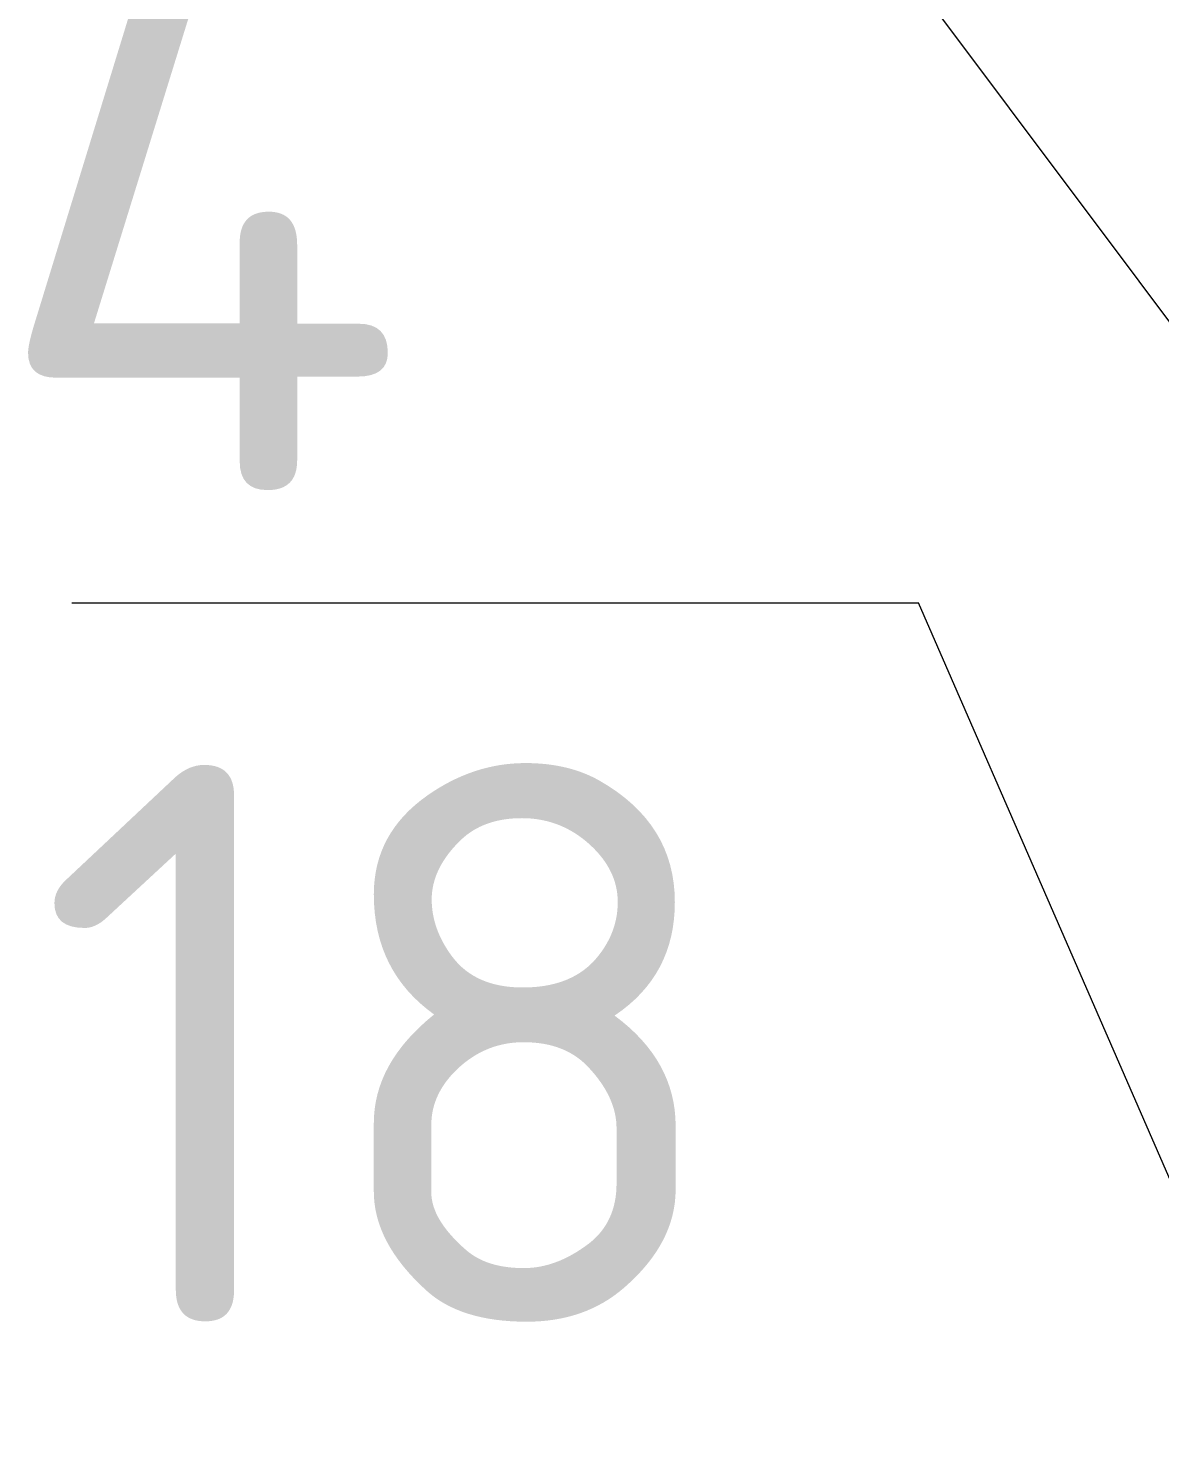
# Model space of a CAD drawing. Header units: millimetres. Extents: x -718 to 68664, y -49984 to -979.
# Drawn here: x 12524 to 13132, y -37069 to -36314 of the extents above; entities that cross this region are included whole.
import ezdxf

# ---------------------------------------------------------------- set-up
doc = ezdxf.new("R2010")
doc.units = ezdxf.units.MM
doc.layers.add('Text', color=7, linetype='Continuous', lineweight=15)
doc.styles.add('ISOCPEUR', font='isocpeur.ttf', dxfattribs={"width": 0.65})

msp = doc.modelspace()

# ---------------------------------------------------------------- linework, layer by layer
at = {"layer": 'Text'}
for points in [[(13398.6, -36820.43), (12912.48, -36171.62)], [(12547.36, -36622.82), (13002.29, -36622.82)], [(13376.14, -37479.49), (13002.29, -36622.82)]]:
    msp.add_lwpolyline(points, dxfattribs=at)

# ---------------------------------------------------------------- texts
at = {"layer": 'Text', "style": 'ISOCPEUR'}
for s, p in [('4', (12502.36, -36562.82)), ('18', (12527.24, -37009.91))]:
    msp.add_text(s, height=300, dxfattribs=at).set_placement(p)

doc.saveas('drawing.dxf')
